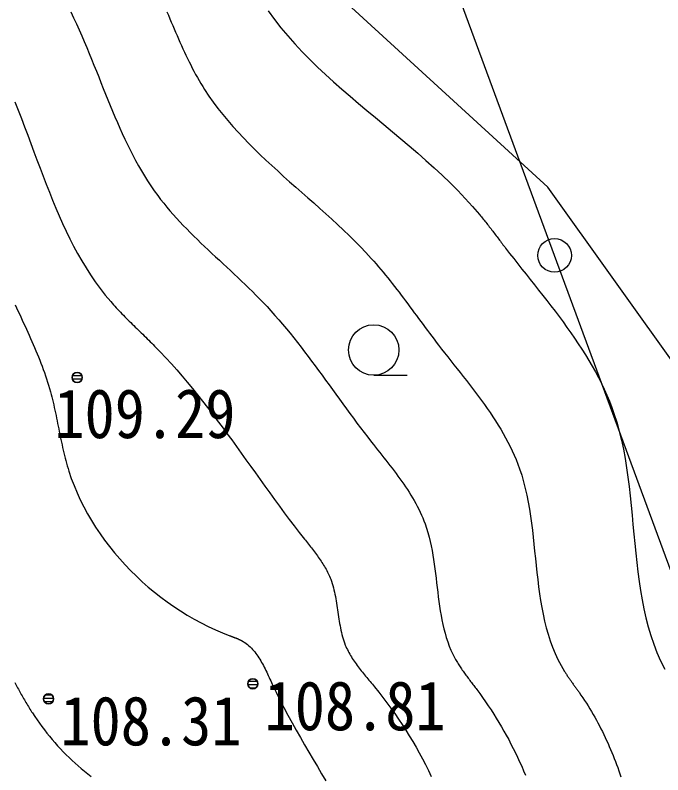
# Model space of a CAD drawing. Units: millimetres, scale not verified. Extents: x -200000 to 200000, y -137500 to 137500.
# Drawn here: x -87977 to -78344, y 1408 to 12712 of the extents above; entities that cross this region are included whole.
import ezdxf
from ezdxf.enums import TextEntityAlignment as Align

# ---------------------------------------------------------------- set-up
doc = ezdxf.new("R2010")
doc.units = ezdxf.units.MM
doc.header["$LTSCALE"] = 500
for name, color, linetype in [('0-0_S-TTL', 7, 'Continuous'), ('0-4_S-BGD', 5, 'Continuous'), ('0-5_S-BGD-HICN', 6, 'Continuous'), ('0-6_S-BGD-LWCN', 7, 'Continuous')]:
    doc.layers.add(name, color=color, linetype=linetype)
doc.styles.add('ＭＳ ゴシック', font='')
doc.styles.get('ＭＳ ゴシック').set_extended_font_data('MS Gothic')

msp = doc.modelspace()

# ---------------------------------------------------------------- linework, layer by layer
at = {"layer": '0-0_S-TTL'}
msp.add_lwpolyline([(-7556, 40606), (-3849, 36561), (-13359, 21158), (-28919, 2714), (-34390, -12552), (-37520, -36224), (-41350, -61129), (-45046, -80337), (-68770, -73941), (-79698, -62133), (-80524, -59473), (-83490, -49923), (-71574, -20274), (-76721, 374), (-79954, 9137), (-85317, 23671), (-76779, 22702), (-69244, 22857), (-61175, 23677), (-53621, 25672), (-38157, 31452), (-21768, 37135)], close=True, dxfattribs=at)
msp.add_circle((-79954, 9137), 250, dxfattribs=at)
at = {"layer": '0-4_S-BGD'}
for p, q in [((-87124.2, 7350), (-86985.8, 7350)), ((-87124.2, 7350), (-86985.8, 7350)), ((-82644.1, 7354.6), (-82144.1, 7354.6)), ((-87127, 7300), (-86983, 7300)), ((-87127, 7300), (-86983, 7300)), ((-87079.2, 7250), (-87030.8, 7250)), ((-87079.2, 7250), (-87030.8, 7250)), ((-84516.9, 2750), (-84369.1, 2750)), ((-84516.9, 2750), (-84369.1, 2750)), ((-84508.2, 2800), (-84377.8, 2800)), ((-84508.2, 2800), (-84377.8, 2800)), ((-87522.2, 2600), (-87437.8, 2600)), ((-87522.2, 2600), (-87437.8, 2600)), ((-84483.7, 2700), (-84402.3, 2700)), ((-84483.7, 2700), (-84402.3, 2700)), ((-87554, 2550), (-87406, 2550)), ((-87554, 2550), (-87406, 2550)), ((-87544.7, 2500), (-87415.3, 2500)), ((-87544.7, 2500), (-87415.3, 2500))]:
    msp.add_line(p, q, dxfattribs=at)
msp.add_lwpolyline([(-84902, -43794), (-82312, -31151), (-78010, -27655), (-75595, -26046), (-73597, -24628), (-72393, -21675), (-71655, -18032), (-71550, -14626), (-73969, -11324), (-76212, -9429), (-76499, -6723), (-75996, -2882), (-76575, 2556), (-78066, 7372), (-80055, 10154), (-84143, 13901)], dxfattribs=at)
for centre, radius in [((-82644.1, 7729.6), 375), ((-87055, 7321), 75), ((-84443, 2763), 75), ((-87480, 2538), 75)]:
    msp.add_circle(centre, radius, dxfattribs=at)
for centre, start, end in [((-87055, 7321), 90, 270), ((-87055, 7321), 270, 90), ((-84443, 2763), 90, 270), ((-84443, 2763), 270, 90), ((-87480, 2538), 90, 270), ((-87480, 2538), 270, 90)]:
    msp.add_arc(centre, 75, start, end, dxfattribs=at)
at = {"layer": '0-5_S-BGD-HICN'}
for points in [[(-87983.3, 11423.5), (-87933.3, 11299.1), (-87884.6, 11174.9), (-87837, 11050.9), (-87790.2, 10927.2), (-87744, 10803.8), (-87698.3, 10680.9), (-87652.8, 10558.6), (-87607.4, 10436.9), (-87561.7, 10315.9), (-87515.7, 10195.8), (-87469.1, 10076.4), (-87421.6, 9958.1), (-87373.2, 9840.8), (-87323.5, 9724.6), (-87272.4, 9609.7), (-87219.6, 9496), (-87165, 9383.8)], [(-87165, 9383.8), (-87108.3, 9273), (-87049.4, 9163.7), (-86987.9, 9056.1), (-86923.8, 8950.1), (-86856.8, 8846), (-86786.7, 8743.8), (-86713.3, 8643.5), (-86636.4, 8545.3), (-86555.7, 8449.2), (-86535.6, 8426.3), (-86515.3, 8403.5), (-86494.7, 8380.8), (-86474, 8358.2), (-86453.1, 8335.7), (-86432, 8313.4), (-86410.8, 8291.1), (-86389.3, 8268.9), (-86367.8, 8246.7), (-86346.1, 8224.7), (-86324.3, 8202.7), (-86302.4, 8180.7), (-86280.4, 8158.8), (-86258.4, 8136.9), (-86236.2, 8115.1), (-86214, 8093.3), (-86191.7, 8071.5), (-86169.4, 8049.8), (-86147.1, 8028), (-86124.8, 8006.3), (-86102.4, 7984.5), (-86080.1, 7962.8), (-86057.7, 7941), (-86035.4, 7919.1), (-86013.2, 7897.3), (-85990.9, 7875.4), (-85968.8, 7853.5), (-85946.7, 7831.5), (-85924.7, 7809.4), (-85902.8, 7787.3)], [(-85902.8, 7787.3), (-85818.3, 7700.1), (-85735.2, 7611.9), (-85653.7, 7522.7), (-85573.5, 7432.4), (-85494.5, 7341.3), (-85416.8, 7249.3), (-85340.2, 7156.5), (-85264.5, 7062.9), (-85189.8, 6968.5), (-85116, 6873.6), (-85042.8, 6778), (-84970.4, 6681.9), (-84898.4, 6585.2), (-84827, 6488.2), (-84755.9, 6390.7), (-84685.2, 6292.9), (-84614.6, 6194.7), (-84544.2, 6096.4), (-84473.7, 5997.8), (-84403.3, 5899.2), (-84332.6, 5800.4), (-84261.8, 5701.6), (-84190.5, 5602.8), (-84118.9, 5504.1), (-84046.8, 5405.6), (-83974, 5307.2), (-83900.6, 5209), (-83826.4, 5111.1), (-83751.3, 5013.6), (-83675.3, 4916.4), (-83660.2, 4897.4), (-83645.1, 4878.3), (-83630, 4859.3), (-83615, 4840.2), (-83599.9, 4821.2), (-83584.9, 4802.1), (-83570, 4783), (-83555.1, 4763.8), (-83540.3, 4744.6)], [(-83540.3, 4744.6), (-83525.7, 4725.4), (-83511.2, 4706.1), (-83496.8, 4686.7), (-83482.6, 4667.3), (-83468.6, 4647.8), (-83454.8, 4628.2), (-83441.2, 4608.5), (-83427.8, 4588.7), (-83414.7, 4568.8), (-83401.9, 4548.8), (-83389.4, 4528.6), (-83377.2, 4508.3), (-83365.3, 4487.9), (-83353.7, 4467.4), (-83342.5, 4446.6), (-83331.7, 4425.8), (-83321.3, 4404.7), (-83311.2, 4383.5), (-83301.7, 4362.1), (-83292.5, 4340.5), (-83283.8, 4318.7), (-83272.5, 4287.7), (-83261.9, 4256.4), (-83252.3, 4224.7), (-83243.3, 4192.6), (-83235.1, 4160.3), (-83227.5, 4127.7), (-83220.5, 4094.9), (-83213.9, 4061.9), (-83207.8, 4028.7), (-83202.1, 3995.3), (-83196.7, 3961.8), (-83191.5, 3928.2), (-83186.5, 3894.6), (-83181.6, 3860.9), (-83176.7, 3827.2), (-83171.9, 3793.4), (-83166.9, 3759.8), (-83161.9, 3726.2)], [(-83161.9, 3726.2), (-83156.6, 3692.7), (-83151, 3659.3), (-83145.1, 3626.1), (-83138.8, 3593.1), (-83132.1, 3560.3), (-83124.8, 3527.7), (-83116.9, 3495.4), (-83108.4, 3463.4), (-83099.1, 3431.7), (-83089.1, 3400.3), (-83078.2, 3369.4), (-83066.4, 3338.8), (-83056.8, 3316), (-83046.7, 3293.3), (-83036, 3271), (-83024.9, 3248.8), (-83013.3, 3226.8), (-83001.2, 3205), (-82988.7, 3183.5), (-82975.8, 3162.1), (-82962.5, 3140.8), (-82948.8, 3119.7), (-82934.8, 3098.8), (-82920.4, 3078), (-82905.8, 3057.4), (-82890.9, 3036.8), (-82875.7, 3016.4), (-82860.2, 2996), (-82844.6, 2975.7), (-82828.7, 2955.5), (-82812.7, 2935.4), (-82796.6, 2915.4), (-82780.3, 2895.3), (-82763.8, 2875.3), (-82747.3, 2855.4), (-82730.8, 2835.4), (-82714.2, 2815.4), (-82697.5, 2795.5), (-82680.9, 2775.5)], [(-82680.9, 2775.5), (-82664.3, 2755.5), (-82647.7, 2735.4), (-82631.2, 2715.3), (-82568.6, 2637.8), (-82507.3, 2559.3), (-82447.3, 2480.1), (-82388.5, 2400), (-82331, 2319.1), (-82274.8, 2237.5), (-82219.9, 2155.1), (-82166.4, 2072), (-82114.2, 1988.1), (-82063.3, 1903.6), (-82013.8, 1818.4), (-81965.7, 1732.5), (-81919.1, 1645.9), (-81873.8, 1558.8), (-81829.9, 1471.1), (-81787.6, 1382.7)]]:
    msp.add_lwpolyline(points, dxfattribs=at)
at = {"layer": '0-6_S-BGD-LWCN'}
for points in [[(-84213.3, 12778), (-84120.6, 12650.1), (-84023.3, 12525.3), (-83921.8, 12403.4), (-83816.4, 12284.3), (-83707.4, 12167.5), (-83595.1, 12053), (-83480, 11940.5), (-83362.2, 11829.7), (-83242.2, 11720.4), (-83120.2, 11612.3), (-82996.6, 11505.4), (-82871.8, 11399.2), (-82746, 11293.6), (-82619.6, 11188.3), (-82492.8, 11083.2), (-82366.1, 10977.9), (-82239.8, 10872.2), (-82114.2, 10765.9), (-81989.5, 10658.8), (-81866.3, 10550.7), (-81744.7, 10441.2)], [(-87150.5, 12762.3), (-87107.9, 12673), (-87066.4, 12583.4), (-87025.9, 12493.7), (-86987.2, 12406), (-86949.5, 12318.3), (-86912.4, 12230.6), (-86876.1, 12143.1), (-86840.3, 12055.7), (-86805, 11968.4), (-86770.1, 11881.4), (-86735.4, 11794.7), (-86701, 11708.2), (-86666.7, 11622.1), (-86632.4, 11536.3), (-86598, 11451), (-86563.4, 11366), (-86528.6, 11281.6), (-86493.4, 11197.7), (-86457.7, 11114.3), (-86421.5, 11031.6), (-86384.6, 10949.5), (-86347, 10868), (-86308.6, 10787.3), (-86269.2, 10707.3), (-86228.8, 10628), (-86187.3, 10549.7), (-86144.6, 10472.1), (-86100.5, 10395.5), (-86055.1, 10319.8), (-86008.1, 10245.1), (-85959.6, 10171.4), (-85909.4, 10098.7), (-85857.4, 10027.2), (-85813.5, 9969.5), (-85768.5, 9912.6), (-85722.3, 9856.3)], [(-85720.1, 12760.8), (-85698.7, 12710.1), (-85677.3, 12659.6), (-85656, 12609.1), (-85634.6, 12558.9), (-85613.2, 12508.8), (-85591.7, 12458.9), (-85570.2, 12409.1), (-85548.5, 12359.6), (-85526.6, 12310.3), (-85504.6, 12261.2), (-85482.3, 12212.4), (-85459.8, 12163.8), (-85437, 12115.5), (-85413.9, 12067.4), (-85390.5, 12019.7), (-85366.6, 11972.2), (-85342.4, 11925.1), (-85317.8, 11878.3), (-85292.7, 11831.8), (-85267, 11785.7), (-85240.9, 11740), (-85214.2, 11694.6), (-85186.9, 11649.7), (-85159.1, 11605.1), (-85096, 11509.3), (-85030, 11415.3), (-84961.3, 11323.1)], [(-84961.3, 11323.1), (-84890, 11232.6), (-84816.3, 11143.5), (-84740.3, 11056), (-84662.3, 10969.7), (-84582.4, 10884.6), (-84500.7, 10800.7), (-84417.5, 10717.7), (-84332.9, 10635.5), (-84247, 10554.2), (-84160, 10473.4), (-84072.2, 10393.3), (-83983.6, 10313.5), (-83894.4, 10234), (-83804.9, 10154.8), (-83715.1, 10075.6), (-83625.2, 9996.4), (-83535.4, 9917.1), (-83445.9, 9837.5), (-83356.9, 9757.5), (-83268.4, 9677.1), (-83180.7, 9596.1), (-83093.9, 9514.4), (-83008.3, 9431.9), (-82923.9, 9348.5), (-82840.9, 9264.1), (-82759.6, 9178.5), (-82680, 9091.6), (-82643.9, 9051.1), (-82608.1, 9010.2), (-82572.8, 8969.1), (-82537.7, 8927.7), (-82503.1, 8886.1), (-82468.7, 8844.2), (-82434.6, 8802.2), (-82400.7, 8759.9), (-82367.2, 8717.4), (-82333.8, 8674.8), (-82300.6, 8632), (-82267.6, 8589)], [(-81744.7, 10441.2), (-81625.1, 10330.2), (-81507.8, 10217.4), (-81393.2, 10102.6), (-81281.5, 9985.5), (-81173.2, 9866), (-81068.6, 9743.8), (-81055.2, 9727.6), (-81041.9, 9711.4), (-81028.7, 9695.2), (-81015.5, 9678.9), (-81002.4, 9662.6), (-80989.3, 9646.2), (-80976.3, 9629.8), (-80963.3, 9613.4), (-80950.4, 9596.9), (-80937.5, 9580.4), (-80924.6, 9563.8), (-80911.8, 9547.3), (-80899, 9530.7), (-80886.2, 9514), (-80873.4, 9497.4), (-80860.7, 9480.7), (-80848, 9464), (-80835.3, 9447.3), (-80822.6, 9430.6), (-80809.9, 9413.9), (-80797.2, 9397.1), (-80784.5, 9380.4), (-80771.8, 9363.6), (-80759.1, 9346.8), (-80746.4, 9330.1), (-80733.6, 9313.3), (-80720.9, 9296.5), (-80708.1, 9279.7), (-80695.3, 9263), (-80682.5, 9246.2), (-80622.2, 9167.9), (-80561.4, 9089.8), (-80500.1, 9011.8)], [(-85722.3, 9856.3), (-85675.1, 9800.7), (-85626.9, 9745.6), (-85577.8, 9691.1), (-85527.8, 9637.1), (-85477, 9583.5), (-85425.5, 9530.4), (-85373.4, 9477.7), (-85320.6, 9425.3), (-85267.3, 9373.2), (-85213.6, 9321.4), (-85159.4, 9269.7), (-85104.9, 9218.3), (-85050.1, 9167), (-84995.1, 9115.7), (-84940, 9064.6), (-84884.8, 9013.4), (-84829.6, 8962.2), (-84774.5, 8910.9), (-84719.5, 8859.5), (-84664.6, 8808), (-84610, 8756.3), (-84555.7, 8704.3), (-84501.9, 8652.1), (-84448.4, 8599.5), (-84395.5, 8546.6), (-84343.1, 8493.2), (-84291.4, 8439.5), (-84231.3, 8375.4), (-84172.1, 8310.6), (-84113.7, 8245.3), (-84056.2, 8179.4), (-83999.5, 8112.9), (-83943.5, 8045.9), (-83888.1, 7978.4), (-83833.4, 7910.4), (-83779.2, 7842), (-83725.6, 7773.2), (-83672.4, 7704.1), (-83619.6, 7634.6)], [(-80500.1, 9011.8), (-80438.5, 8933.8), (-80376.6, 8855.8), (-80314.7, 8777.7), (-80252.7, 8699.6), (-80190.8, 8621.3), (-80129.1, 8542.9), (-80067.7, 8464.3), (-80006.8, 8385.4), (-79946.3, 8306.2), (-79886.5, 8226.7), (-79827.4, 8146.8), (-79769.2, 8066.5), (-79711.9, 7985.8), (-79655.7, 7904.5), (-79600.6, 7822.8), (-79546.9, 7740.4), (-79494.5, 7657.4), (-79443.6, 7573.8), (-79394.3, 7489.4), (-79346.7, 7404.3), (-79300.9, 7318.4), (-79257, 7231.7), (-79215.2, 7144.2), (-79175.5, 7055.7), (-79138, 6966.2), (-79102.9, 6875.8), (-79070.2, 6784.3), (-79028.6, 6654.1), (-78991.6, 6521.9), (-78958.9, 6387.9), (-78930, 6252.4), (-78904.5, 6115.4), (-78882, 5977.2), (-78862.1, 5838), (-78844.4, 5697.8), (-78828.5, 5557), (-78813.9, 5415.6), (-78800.3, 5273.9), (-78787.2, 5132)], [(-82267.6, 8589), (-82234.8, 8545.9), (-82202.1, 8502.7), (-82169.5, 8459.3), (-82137, 8415.8), (-82104.6, 8372.3), (-82072.3, 8328.6), (-82039.9, 8284.9), (-82007.6, 8241.1), (-81975.3, 8197.3), (-81942.9, 8153.5), (-81910.5, 8109.6), (-81878, 8065.7), (-81845.4, 8021.8), (-81812.6, 7978), (-81779.8, 7934.1), (-81746.7, 7890.3), (-81713.5, 7846.6), (-81680.1, 7802.9), (-81634.7, 7744.1), (-81588.9, 7685.5), (-81542.9, 7626.9), (-81496.7, 7568.3), (-81450.4, 7509.8), (-81404, 7451.2), (-81357.7, 7392.6), (-81311.5, 7334), (-81265.5, 7275.2), (-81219.7, 7216.3), (-81174.3, 7157.2), (-81129.3, 7098), (-81084.8, 7038.5), (-81040.8, 6978.7), (-80997.5, 6918.7), (-80954.8, 6858.3), (-80913, 6797.6), (-80872, 6736.5), (-80832, 6675), (-80793, 6613), (-80755, 6550.6)], [(-87978.9, 8400.6), (-87957.7, 8355.7), (-87936.5, 8310.7), (-87915.3, 8265.7), (-87894.1, 8220.6), (-87873, 8175.4), (-87851.9, 8130.2), (-87830.9, 8084.8), (-87810, 8039.4), (-87789.2, 7994), (-87768.6, 7948.4), (-87748.2, 7902.7), (-87728.1, 7857), (-87708.1, 7811.1), (-87688.4, 7765.1), (-87669, 7719.1), (-87649.9, 7672.9), (-87631.1, 7626.6), (-87612.7, 7580.2), (-87594.6, 7533.6), (-87577, 7486.9), (-87559.8, 7440.1), (-87543.1, 7393.2), (-87526.8, 7346.1), (-87511, 7298.9), (-87495.8, 7251.5), (-87481.1, 7204), (-87467, 7156.3), (-87453.5, 7108.4)], [(-83619.6, 7634.6), (-83567.1, 7564.7), (-83515, 7494.6), (-83463.1, 7424.3), (-83411.4, 7353.7), (-83359.8, 7283), (-83308.3, 7212), (-83256.8, 7141), (-83205.4, 7069.8), (-83153.8, 6998.6), (-83102.1, 6927.4), (-83050.3, 6856.1), (-82998.2, 6784.9), (-82945.8, 6713.7), (-82893.1, 6642.6), (-82839.9, 6571.6), (-82786.4, 6500.8), (-82732.3, 6430.1), (-82677.7, 6359.7), (-82647.2, 6320.8), (-82616.6, 6281.9), (-82585.9, 6243.1), (-82555.1, 6204.3), (-82524.3, 6165.5), (-82493.6, 6126.6), (-82462.9, 6087.8), (-82432.3, 6048.9), (-82401.9, 6009.9), (-82371.8, 5970.8), (-82341.8, 5931.6), (-82312.2, 5892.2), (-82282.9, 5852.7), (-82254, 5813.1), (-82225.5, 5773.2), (-82197.5, 5733.2), (-82170, 5692.9), (-82143.1, 5652.4), (-82116.7, 5611.6), (-82091, 5570.6), (-82066, 5529.2)], [(-87453.5, 7108.4), (-87443, 7069.5), (-87432.9, 7030.4), (-87423.1, 6991.3), (-87413.6, 6952), (-87404.5, 6912.7), (-87395.5, 6873.3), (-87386.9, 6833.9), (-87378.4, 6794.4), (-87370, 6754.8), (-87361.9, 6715.2), (-87353.8, 6675.6), (-87345.8, 6636), (-87337.8, 6596.3), (-87329.8, 6556.7), (-87321.9, 6517), (-87313.8, 6477.3), (-87305.7, 6437.7), (-87297.5, 6398.1), (-87289.1, 6358.5), (-87280.6, 6318.9), (-87271.8, 6279.4), (-87262.9, 6240), (-87253.6, 6200.6), (-87244.1, 6161.2), (-87234.2, 6122), (-87224, 6082.8), (-87213.4, 6043.8), (-87202.3, 6004.8), (-87190.8, 5965.9), (-87178.8, 5927.2), (-87142.3, 5818.4), (-87101.7, 5710.6), (-87057.2, 5604), (-87009, 5498.6), (-86957.1, 5394.5), (-86901.6, 5291.9), (-86842.7, 5190.8), (-86780.5, 5091.2), (-86715, 4993.3)], [(-80755, 6550.6), (-80718.3, 6487.7), (-80682.7, 6424.2), (-80648.5, 6360.2), (-80615.6, 6295.6), (-80584.2, 6230.3), (-80554.4, 6164.4), (-80526.1, 6097.8), (-80499.6, 6030.5), (-80474.8, 5962.5), (-80443, 5865.6), (-80414.5, 5767.2), (-80389.1, 5667.6), (-80366.4, 5566.9), (-80346.2, 5465), (-80328.2, 5362.3), (-80312.1, 5258.8), (-80297.5, 5154.6), (-80284.4, 5049.9), (-80272.2, 4944.7), (-80260.8, 4839.3), (-80249.9, 4733.6), (-80239.1, 4628), (-80228.3, 4522.4), (-80217, 4417), (-80205, 4312), (-80192.1, 4207.4), (-80177.9, 4103.3), (-80162.2, 4000), (-80144.7, 3897.5), (-80125, 3796), (-80102.9, 3695.5), (-80078.1, 3596.3), (-80050.4, 3498.3), (-80019.3, 3401.9), (-79984.8, 3306.9), (-79946.4, 3213.7), (-79903.8, 3122.3), (-79856.9, 3032.9), (-79805.2, 2945.5)], [(-82066, 5529.2), (-82041.8, 5487.5), (-82018.3, 5445.5), (-81995.6, 5403.2), (-81973.8, 5360.4), (-81952.9, 5317.3), (-81933, 5273.8), (-81914, 5229.8), (-81896.1, 5185.4), (-81879.3, 5140.6), (-81857.5, 5076.7), (-81837.8, 5012), (-81820, 4946.5), (-81803.9, 4880.3), (-81789.4, 4813.4), (-81776.2, 4745.9), (-81764.3, 4677.9), (-81753.3, 4609.4), (-81743.3, 4540.6), (-81734, 4471.5), (-81725.2, 4402.2), (-81716.8, 4332.8), (-81708.5, 4263.2), (-81700.3, 4193.7), (-81692, 4124.3), (-81683.4, 4055), (-81674.3, 3985.9), (-81664.5, 3917.2), (-81653.9, 3848.8), (-81642.4, 3780.8), (-81629.7, 3713.4), (-81615.7, 3646.6), (-81600.2, 3580.4), (-81583, 3515), (-81564, 3450.4), (-81543, 3386.7), (-81519.9, 3323.9), (-81494.4, 3262.2), (-81466.4, 3201.6), (-81435.8, 3142.2)], [(-78787.2, 5132), (-78774.2, 4990.1), (-78761, 4848.3), (-78747, 4706.9), (-78732, 4566.1), (-78715.4, 4426), (-78696.9, 4286.7), (-78676.1, 4148.5), (-78652.5, 4011.6), (-78625.7, 3876), (-78595.4, 3742.1), (-78561, 3609.9), (-78522.3, 3479.6), (-78478.8, 3351.5), (-78430, 3225.7), (-78375.7, 3102.3), (-78315.2, 2981.6)], [(-86715, 4993.3), (-86646.3, 4897.2), (-86574.7, 4802.9), (-86500.1, 4710.6), (-86422.8, 4620.2), (-86342.7, 4532), (-86260.1, 4445.9), (-86174.9, 4362.2), (-86087.4, 4280.7), (-85997.6, 4201.8), (-85905.7, 4125.3), (-85811.7, 4051.5), (-85715.8, 3980.4), (-85618, 3912.1), (-85518.6, 3846.7), (-85417.5, 3784.2), (-85314.8, 3724.8), (-85210.8, 3668.5), (-85105.5, 3615.5), (-84999, 3565.7), (-84891.4, 3519.4), (-84782.9, 3476.5), (-84776.7, 3474.2), (-84770.5, 3471.9), (-84764.3, 3469.6), (-84758.1, 3467.3), (-84751.9, 3464.9), (-84745.7, 3462.6), (-84739.5, 3460.3), (-84733.3, 3458), (-84727.2, 3455.7), (-84721, 3453.4), (-84714.9, 3451), (-84708.8, 3448.6), (-84702.7, 3446.3), (-84696.6, 3443.9), (-84690.5, 3441.5), (-84684.5, 3439), (-84678.5, 3436.6), (-84672.5, 3434.1)], [(-84672.5, 3434.1), (-84666.5, 3431.5), (-84660.6, 3429), (-84654.6, 3426.4), (-84648.8, 3423.7), (-84642.9, 3421.1), (-84637.1, 3418.4), (-84631.4, 3415.6), (-84625.6, 3412.8), (-84619.9, 3409.9), (-84614.3, 3407), (-84608.7, 3404.1), (-84603.1, 3401.1), (-84581.2, 3388.3), (-84560, 3374.6), (-84539.4, 3360), (-84519.6, 3344.5), (-84500.5, 3328.2), (-84481.9, 3311.2), (-84464, 3293.4), (-84446.6, 3274.8), (-84429.8, 3255.6), (-84413.5, 3235.7), (-84397.7, 3215.3), (-84382.4, 3194.2), (-84367.5, 3172.6), (-84352.9, 3150.5), (-84338.8, 3127.9), (-84325, 3104.8), (-84311.5, 3081.4), (-84298.4, 3057.6), (-84285.4, 3033.4), (-84272.7, 3009), (-84260.3, 2984.3), (-84248, 2959.3), (-84235.8, 2934.1), (-84223.8, 2908.8), (-84211.8, 2883.4), (-84199.9, 2857.8), (-84188.1, 2832.2)], [(-81435.8, 3142.2), (-81426.8, 3125.9), (-81417.5, 3109.7), (-81408.1, 3093.5), (-81398.5, 3077.5), (-81388.7, 3061.5), (-81378.7, 3045.6), (-81368.5, 3029.8), (-81358.2, 3014.1), (-81347.8, 2998.4), (-81337.2, 2982.7), (-81326.5, 2967.2), (-81315.6, 2951.6), (-81304.7, 2936.1), (-81293.6, 2920.7), (-81282.5, 2905.3), (-81271.2, 2889.9), (-81259.9, 2874.5), (-81248.5, 2859.2), (-81237.1, 2843.9), (-81225.6, 2828.6), (-81214.1, 2813.3), (-81202.5, 2798), (-81190.9, 2782.7), (-81179.3, 2767.4), (-81167.7, 2752.1), (-81156.1, 2736.8), (-81144.5, 2721.5), (-81132.9, 2706.1), (-81121.4, 2690.7), (-81109.9, 2675.3), (-81066.3, 2615.9), (-81023.4, 2556), (-80981.2, 2495.5), (-80939.8, 2434.6), (-80899.1, 2373.2), (-80859.2, 2311.3), (-80820.1, 2249), (-80781.7, 2186.2), (-80744.1, 2123)], [(-79805.2, 2945.5), (-79798.5, 2935), (-79791.8, 2924.5), (-79785, 2914), (-79778.1, 2903.5), (-79771.2, 2893.1), (-79764.2, 2882.7), (-79757.2, 2872.3), (-79750.1, 2861.9), (-79743, 2851.6), (-79735.8, 2841.2), (-79728.6, 2830.9), (-79721.3, 2820.6), (-79714, 2810.3), (-79706.7, 2800), (-79699.4, 2789.8), (-79692, 2779.5), (-79684.7, 2769.2), (-79677.3, 2759), (-79669.9, 2748.7), (-79662.4, 2738.4), (-79655, 2728.2), (-79647.6, 2717.9), (-79640.2, 2707.6), (-79632.8, 2697.3), (-79625.4, 2687), (-79618, 2676.7), (-79610.6, 2666.4), (-79603.3, 2656), (-79595.9, 2645.7), (-79588.6, 2635.3), (-79560.9, 2595.3), (-79533.7, 2555), (-79506.9, 2514.4), (-79480.5, 2473.5), (-79454.6, 2432.4), (-79429.2, 2390.9), (-79404.2, 2349.2), (-79379.6, 2307.2), (-79355.5, 2265)], [(-84188.1, 2832.2), (-84176.2, 2806.6), (-84164.4, 2780.9), (-84152.4, 2755.4), (-84096.3, 2637.8), (-84038.6, 2521.9), (-83979.6, 2407.3), (-83919.5, 2294.1), (-83858.4, 2182.2), (-83796.6, 2071.4), (-83734.1, 1961.6), (-83671.3, 1852.7), (-83608.2, 1744.6), (-83545.1, 1637.2), (-83482.1, 1530.5), (-83419.4, 1424.2), (-83357.3, 1318.4)], [(-87982.7, 2783.3), (-87972.4, 2763.2), (-87962, 2743), (-87951.4, 2722.9), (-87940.8, 2702.7), (-87930.1, 2682.7), (-87919.3, 2662.6), (-87908.4, 2642.6), (-87897.4, 2622.6), (-87886.2, 2602.6), (-87875, 2582.7), (-87863.7, 2562.8), (-87852.3, 2543), (-87840.8, 2523.2), (-87829.2, 2503.4), (-87817.5, 2483.7), (-87805.6, 2464.1), (-87793.7, 2444.5), (-87781.7, 2424.9), (-87769.6, 2405.4), (-87757.3, 2385.9), (-87745, 2366.5), (-87732.5, 2347.2), (-87720, 2327.9)], [(-87720, 2327.9), (-87686, 2276.8), (-87651.2, 2226.2), (-87615.7, 2176.1), (-87579.4, 2126.5), (-87542.4, 2077.4), (-87504.6, 2028.9), (-87466.1, 1981), (-87426.8, 1933.6), (-87386.8, 1886.9), (-87346, 1840.9), (-87304.5, 1795.5), (-87262.2, 1750.9), (-87219.2, 1707), (-87175.5, 1663.8), (-87131.1, 1621.4), (-87085.9, 1579.8), (-87040, 1539.1), (-86993.4, 1499.2), (-86946.1, 1460.2), (-86898, 1422), (-86849.3, 1384.8)], [(-79355.5, 2265), (-79331.9, 2222.5), (-79308.7, 2179.7), (-79285.9, 2136.8), (-79263.6, 2093.6), (-79241.7, 2050.2), (-79220.3, 2006.6), (-79199.4, 1962.7), (-79178.9, 1918.7), (-79158.8, 1874.5), (-79139.2, 1830.1), (-79120.1, 1785.5), (-79101.3, 1740.8), (-79083.1, 1695.9), (-79065.3, 1650.8), (-79047.9, 1605.6), (-79031, 1560.3), (-79014.5, 1514.8), (-78998.5, 1469.2), (-78983, 1423.5), (-78967.8, 1377.6)], [(-80744.1, 2123), (-80707.4, 2059.4), (-80671.4, 1995.3), (-80636.2, 1930.8), (-80601.9, 1866), (-80568.4, 1800.7), (-80535.8, 1735.1), (-80504, 1669.1), (-80473, 1602.8), (-80443, 1536.1), (-80413.8, 1469.2), (-80385.5, 1401.8)]]:
    msp.add_lwpolyline(points, dxfattribs=at)

# ---------------------------------------------------------------- texts
at = {"layer": '0-4_S-BGD', "style": 'ＭＳ ゴシック', "width": 0.9}
for s, p in [('109.29', (-87394.4, 6198.2)), ('108.81', (-84267.5, 1850.8)), ('108.31', (-87304.5, 1625.8))]:
    msp.add_text(s, height=733.1, dxfattribs=at).set_placement(p, align=Align.BOTTOM_LEFT)

doc.saveas('drawing.dxf')
